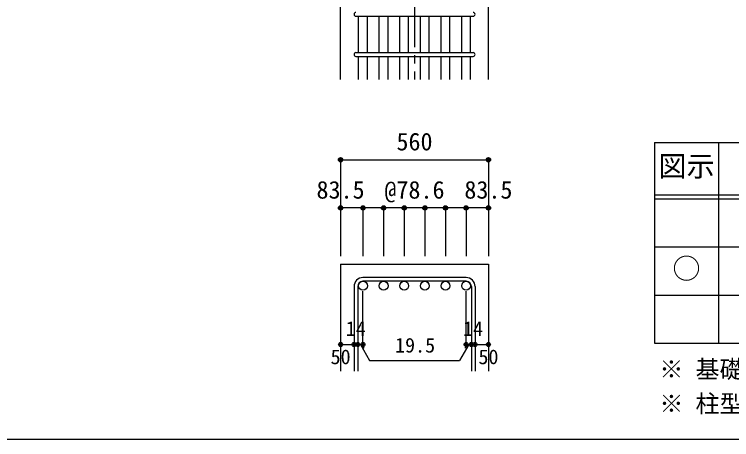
# Model space of a CAD drawing. Units: millimetres at full size, sheet at 1:30; details may follow other scales. Extents: x -5973 to 5954, y -4195 to 4201.
# Drawn here: x -942 to 1736, y 3 to 1591 of the extents above; entities that cross this region are included whole.
import ezdxf
from ezdxf.enums import TextEntityAlignment as Align

# ---------------------------------------------------------------- set-up
doc = ezdxf.new("R2010")
doc.units = ezdxf.units.MM
doc.header["$LTSCALE"] = 30
doc.header["$PDMODE"] = 32
doc.header["$PDSIZE"] = 15
doc.linetypes.add('CHAIN1', pattern=[8, 5, -1, 1, -1])
for name, color, linetype in [('0-1_躯体線', 2, 'Continuous'), ('0-5_基礎梁筋', 7, 'Continuous'), ('0-6_スタラップ筋', 7, 'Continuous'), ('0-D_寸法', 4, 'Continuous'), ('6-7_文字', 7, 'Continuous'), ('6-E_枠', 7, 'Continuous'), ('F-0_枠', 6, 'Continuous')]:
    doc.layers.add(name, color=color, linetype=linetype)
doc.styles.add('ＭＳ ゴシック', font='')
doc.styles.get('ＭＳ ゴシック').set_extended_font_data('MS Gothic')

msp = doc.modelspace()

# ---------------------------------------------------------------- linework, layer by layer
at = {"layer": '0-1_躯体線'}
for p, q in [((276.44, 1348.3), (276.44, 1748.3)), ((276.44, 658.3), (276.44, 258.3)), ((276.44, 658.3), (828.44, 658.3)), ((828.44, 658.3), (828.44, 258.3))]:
    msp.add_line(p, q, dxfattribs=at)
msp.add_lwpolyline([(828.44, 1348.3), (828.44, 1748.3), (1327.44, 1748.3)], dxfattribs=at)
at = {"layer": '0-5_基礎梁筋'}
for p, q in [((343.44, 1448.3), (343.44, 1584.3)), ((376.44, 1448.3), (376.44, 1584.3)), ((420.44, 1448.3), (420.44, 1584.3)), ((453.44, 1448.3), (453.44, 1584.3)), ((497.44, 1448.3), (497.44, 1584.3)), ((530.44, 1448.3), (530.44, 1584.3)), ((574.44, 1448.3), (574.44, 1584.3)), ((607.44, 1448.3), (607.44, 1584.3)), ((651.44, 1448.3), (651.44, 1584.3)), ((684.44, 1448.3), (684.44, 1584.3)), ((728.44, 1448.3), (728.44, 1584.3)), ((761.44, 1448.3), (761.44, 1584.3)), ((343.44, 1348.3), (343.44, 1434.3)), ((376.44, 1348.3), (376.44, 1434.3)), ((420.44, 1348.3), (420.44, 1434.3)), ((453.44, 1348.3), (453.44, 1434.3)), ((497.44, 1348.3), (497.44, 1434.3)), ((530.44, 1348.3), (530.44, 1434.3)), ((574.44, 1348.3), (574.44, 1434.3)), ((607.44, 1348.3), (607.44, 1434.3)), ((651.44, 1348.3), (651.44, 1434.3)), ((684.44, 1348.3), (684.44, 1434.3)), ((728.44, 1348.3), (728.44, 1434.3)), ((761.44, 1348.3), (761.44, 1434.3))]:
    msp.add_line(p, q, dxfattribs=at)
at = {"layer": '0-5_基礎梁筋', "color": 3}
for centre in [(359.94, 577.8), (436.94, 577.8), (513.94, 577.8), (590.94, 577.8), (667.94, 577.8), (744.94, 577.8)]:
    msp.add_circle(centre, 16.5, dxfattribs=at)
at = {"layer": '0-6_スタラップ筋'}
for p, q in [((333.44, 1584.3), (771.44, 1584.3)), ((333.44, 1448.3), (771.44, 1448.3)), ((333.44, 1434.3), (771.44, 1434.3)), ((744.94, 608.3), (359.94, 608.3)), ((744.94, 594.3), (359.94, 594.3)), ((326.44, 574.8), (326.44, 258.3)), ((340.44, 574.8), (340.44, 258.3)), ((764.44, 574.8), (764.44, 258.3)), ((778.44, 574.8), (778.44, 258.3))]:
    msp.add_line(p, q, dxfattribs=at)
for centre, radius, start, end in [((333.44, 1591.3), 7, 90, 270), ((771.44, 1591.3), 7, 270, 90), ((333.44, 1441.3), 7, 90, 270), ((771.44, 1441.3), 7, 270, 90), ((359.94, 574.8), 33.5, 90, 180), ((359.94, 574.8), 19.5, 90, 180), ((744.94, 574.8), 33.5, 0, 90), ((744.94, 574.8), 19.5, 0, 90)]:
    msp.add_arc(centre, radius, start, end, dxfattribs=at)
at = {"layer": '0-D_寸法', "linetype": 'CHAIN1'}
msp.add_line((552.44, 3298.3), (552.44, 1348.3), dxfattribs=at)
at = {"layer": '0-D_寸法'}
for p, q in [((276.44, 1048.3), (276.44, 868.3)), ((276.44, 1048.3), (828.44, 1048.3)), ((828.44, 1048.3), (828.44, 868.3)), ((359.94, 868.3), (276.44, 868.3)), ((276.44, 868.3), (276.44, 688.3)), ((552.44, 868.3), (359.94, 868.3)), ((359.94, 868.3), (359.94, 688.3)), ((436.94, 868.3), (436.94, 688.3)), ((513.94, 868.3), (513.94, 688.3)), ((744.94, 868.3), (552.44, 868.3)), ((590.94, 868.3), (590.94, 688.3)), ((667.94, 868.3), (667.94, 688.3)), ((828.44, 868.3), (744.94, 868.3)), ((744.94, 868.3), (744.94, 688.3)), ((828.44, 868.3), (828.44, 688.3)), ((359.94, 358.3), (359.94, 557.63)), ((744.94, 358.3), (744.94, 557.63)), ((276.44, 358.3), (326.44, 358.3)), ((326.44, 358.3), (359.94, 358.3)), ((350.19, 358.3), (364.33, 344.16)), ((350.19, 358.3), (384.41, 299.02)), ((754.69, 358.3), (720.46, 299.02)), ((754.69, 358.3), (740.54, 344.16)), ((744.94, 358.3), (828.44, 358.3)), ((764.44, 358.3), (778.44, 358.3)), ((384.41, 299.02), (720.46, 299.02))]:
    msp.add_line(p, q, dxfattribs=at)
msp.add_lwpolyline([(828.44, 1048.3), (828.44, 868.3), (828.44, 688.3)], dxfattribs=at)
for centre, radius in [((276.44, 1048.3), 8), ((276.44, 1048.3), 7.2), ((276.44, 1048.3), 6.4), ((276.44, 1048.3), 5.6), ((276.44, 1048.3), 4.8), ((276.44, 1048.3), 4), ((276.44, 1048.3), 3.2), ((276.44, 1048.3), 2.4), ((276.44, 1048.3), 1.6), ((276.44, 1048.3), 0.8), ((828.44, 1048.3), 8), ((828.44, 1048.3), 7.2), ((828.44, 1048.3), 6.4), ((828.44, 1048.3), 5.6), ((828.44, 1048.3), 4.8), ((828.44, 1048.3), 4), ((828.44, 1048.3), 3.2), ((828.44, 1048.3), 2.4), ((828.44, 1048.3), 1.6), ((828.44, 1048.3), 0.8), ((276.44, 868.3), 8), ((276.44, 868.3), 7.2), ((276.44, 868.3), 6.4), ((276.44, 868.3), 5.6), ((276.44, 868.3), 4.8), ((276.44, 868.3), 4), ((276.44, 868.3), 3.2), ((276.44, 868.3), 2.4), ((276.44, 868.3), 1.6), ((276.44, 868.3), 0.8), ((359.94, 868.3), 8), ((359.94, 868.3), 7.2), ((359.94, 868.3), 6.4), ((359.94, 868.3), 5.6), ((359.94, 868.3), 4.8), ((359.94, 868.3), 4), ((359.94, 868.3), 3.2), ((359.94, 868.3), 2.4), ((359.94, 868.3), 1.6), ((359.94, 868.3), 0.8), ((436.94, 868.3), 8), ((436.94, 868.3), 7.2), ((436.94, 868.3), 6.4), ((436.94, 868.3), 5.6), ((436.94, 868.3), 4.8), ((436.94, 868.3), 4), ((436.94, 868.3), 3.2), ((436.94, 868.3), 2.4), ((436.94, 868.3), 1.6), ((436.94, 868.3), 0.8), ((513.94, 868.3), 8), ((513.94, 868.3), 7.2), ((513.94, 868.3), 6.4), ((513.94, 868.3), 5.6), ((513.94, 868.3), 4.8), ((513.94, 868.3), 4), ((513.94, 868.3), 3.2), ((513.94, 868.3), 2.4), ((513.94, 868.3), 1.6), ((513.94, 868.3), 0.8), ((590.94, 868.3), 8), ((590.94, 868.3), 7.2), ((590.94, 868.3), 6.4), ((590.94, 868.3), 5.6), ((590.94, 868.3), 4.8), ((590.94, 868.3), 4), ((590.94, 868.3), 3.2), ((590.94, 868.3), 2.4), ((590.94, 868.3), 1.6), ((590.94, 868.3), 0.8), ((667.94, 868.3), 8), ((667.94, 868.3), 7.2), ((667.94, 868.3), 6.4), ((667.94, 868.3), 5.6), ((667.94, 868.3), 4.8), ((667.94, 868.3), 4), ((667.94, 868.3), 3.2), ((667.94, 868.3), 2.4), ((667.94, 868.3), 1.6), ((667.94, 868.3), 0.8), ((744.94, 868.3), 8), ((744.94, 868.3), 7.2), ((744.94, 868.3), 6.4), ((744.94, 868.3), 5.6), ((744.94, 868.3), 4.8), ((744.94, 868.3), 4), ((744.94, 868.3), 3.2), ((744.94, 868.3), 2.4), ((744.94, 868.3), 1.6), ((744.94, 868.3), 0.8), ((828.44, 868.3), 8), ((828.44, 868.3), 7.2), ((828.44, 868.3), 6.4), ((828.44, 868.3), 5.6), ((828.44, 868.3), 4.8), ((828.44, 868.3), 4), ((828.44, 868.3), 3.2), ((828.44, 868.3), 2.4), ((828.44, 868.3), 1.6), ((828.44, 868.3), 0.8), ((276.44, 358.3), 4), ((276.44, 358.3), 3.6), ((276.44, 358.3), 3.2), ((276.44, 358.3), 2.8), ((276.44, 358.3), 2.4), ((276.44, 358.3), 2), ((276.44, 358.3), 1.6), ((276.44, 358.3), 1.2), ((276.44, 358.3), 0.8), ((276.44, 358.3), 0.4), ((326.44, 358.3), 4), ((326.44, 358.3), 3.6), ((326.44, 358.3), 3.2), ((326.44, 358.3), 2.8), ((326.44, 358.3), 2.4), ((326.44, 358.3), 2), ((326.44, 358.3), 1.6), ((326.44, 358.3), 1.2), ((326.44, 358.3), 0.8), ((326.44, 358.3), 0.4), ((340.44, 358.3), 4), ((340.44, 358.3), 3.6), ((340.44, 358.3), 3.2), ((340.44, 358.3), 2.8), ((340.44, 358.3), 2.4), ((340.44, 358.3), 2), ((340.44, 358.3), 1.6), ((340.44, 358.3), 1.2), ((340.44, 358.3), 0.8), ((340.44, 358.3), 0.4), ((359.94, 358.3), 4), ((359.94, 358.3), 3.6), ((359.94, 358.3), 3.2), ((359.94, 358.3), 2.8), ((359.94, 358.3), 2.4), ((359.94, 358.3), 2), ((359.94, 358.3), 1.6), ((359.94, 358.3), 1.2), ((359.94, 358.3), 0.8), ((359.94, 358.3), 0.4), ((744.94, 358.3), 4), ((744.94, 358.3), 3.6), ((744.94, 358.3), 3.2), ((744.94, 358.3), 2.8), ((744.94, 358.3), 2.4), ((744.94, 358.3), 2), ((744.94, 358.3), 1.6), ((744.94, 358.3), 1.2), ((744.94, 358.3), 0.8), ((744.94, 358.3), 0.4), ((764.44, 358.3), 4), ((764.44, 358.3), 3.6), ((764.44, 358.3), 3.2), ((764.44, 358.3), 2.8), ((764.44, 358.3), 2.4), ((764.44, 358.3), 2), ((764.44, 358.3), 1.6), ((764.44, 358.3), 1.2), ((764.44, 358.3), 0.8), ((764.44, 358.3), 0.4), ((778.44, 358.3), 4), ((778.44, 358.3), 3.6), ((778.44, 358.3), 3.2), ((778.44, 358.3), 2.8), ((778.44, 358.3), 2.4), ((778.44, 358.3), 2), ((778.44, 358.3), 1.6), ((778.44, 358.3), 1.2), ((778.44, 358.3), 0.8), ((778.44, 358.3), 0.4), ((828.44, 358.3), 4), ((828.44, 358.3), 3.6), ((828.44, 358.3), 3.2), ((828.44, 358.3), 2.8), ((828.44, 358.3), 2.4), ((828.44, 358.3), 2), ((828.44, 358.3), 1.6), ((828.44, 358.3), 1.2), ((828.44, 358.3), 0.8), ((828.44, 358.3), 0.4)]:
    msp.add_circle(centre, radius, dxfattribs=at)
at = {"layer": '0-D_寸法', "color": 7}
for p in [(276.44, 1048.3), (828.44, 1048.3), (276.44, 868.3), (359.94, 868.3), (436.94, 868.3), (513.94, 868.3), (590.94, 868.3), (667.94, 868.3), (744.94, 868.3), (828.44, 868.3), (276.44, 358.3), (326.44, 358.3), (340.44, 358.3), (359.94, 358.3), (744.94, 358.3), (764.44, 358.3), (778.44, 358.3), (828.44, 358.3)]:
    msp.add_point(p, dxfattribs=at)
at = {"layer": '6-E_枠', "color": 3}
for p, q in [((1447.71, 1112.77), (1447.71, 362.77)), ((1447.71, 1112.77), (3610.24, 1112.77)), ((1447.71, 362.77), (3610.24, 362.77))]:
    msp.add_line(p, q, dxfattribs=at)
at = {"layer": '6-E_枠'}
for p, q in [((1687.71, 1112.77), (1687.71, 362.77)), ((1447.71, 917.77), (3610.24, 917.77)), ((1447.71, 902.77), (3610.24, 902.77)), ((1447.71, 722.77), (3610.24, 722.77)), ((1447.71, 542.77), (3610.24, 542.77))]:
    msp.add_line(p, q, dxfattribs=at)
at = {"layer": 'F-0_枠', "color": 2}
msp.add_line((3723.6, 2.95), (-5972.88, 2.95), dxfattribs=at)

# ---------------------------------------------------------------- texts
at = {"layer": '0-D_寸法', "style": 'ＭＳ ゴシック'}
for s, height, p in [('560', 65.98, (484.94, 1063.3)), ('83.5', 65.98, (186.44, 883.3)), ('@78.6', 65.98, (439.94, 883.3)), ('83.5', 65.98, (738.44, 883.3)), ('14', 54.99, (295.9, 373.75)), ('14', 54.99, (733.48, 373.75)), ('19.5', 54.99, (479.67, 311.67)), ('50', 54.99, (238.94, 268.3)), ('50', 54.99, (790.94, 268.3))]:
    msp.add_text(s, height=height, dxfattribs=at).set_placement(p, align=Align.BOTTOM_LEFT)
at = {"layer": '6-7_文字', "color": 2, "style": 'ＭＳ ゴシック'}
for s, p in [('図示', (1462.71, 962.77)), ('○', (1515.21, 580.27))]:
    msp.add_text(s, height=76.98, dxfattribs=at).set_placement(p, align=Align.BOTTOM_LEFT)
at = {"layer": '6-7_文字', "style": 'ＭＳ ゴシック'}
for s, p in [('※ 基礎梁スターラップ     D13 @300', (1466.27, 213.19)), ('※ 柱型立上り筋●は引張側領域時', (1466.27, 84.68))]:
    msp.add_text(s, height=65.98, dxfattribs=at).set_placement(p, align=Align.BOTTOM_LEFT)

doc.saveas('drawing.dxf')
